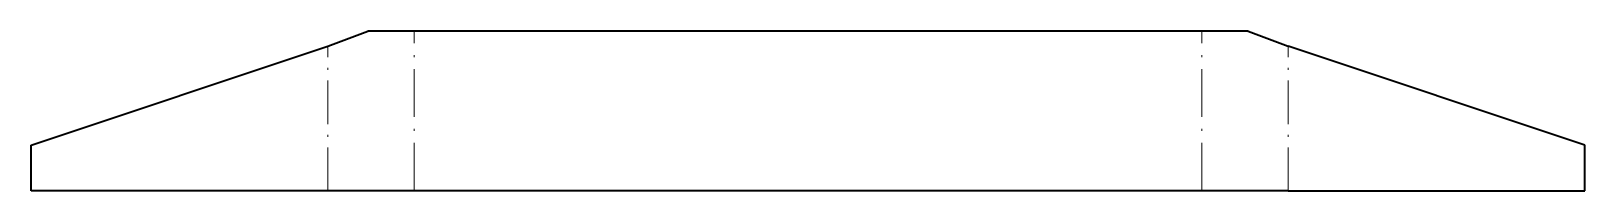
# Model space of a CAD drawing. Extents: x 70 to 206, y 106 to 120.
import ezdxf

# ---------------------------------------------------------------- set-up
doc = ezdxf.new("R2010")
doc.units = 0
doc.linetypes.add('DASHDOT', pattern=[18.5, 12, -3, 0.5, -3])

msp = doc.modelspace()

# ---------------------------------------------------------------- linework, layer by layer
at = {"color": 7, "lineweight": 35}
for p, q in [((95.67881, 118.345886), (99.182251, 119.679222)), ((103.220245, 119.679222), (99.182251, 119.679222)), ((172.220245, 119.679222), (103.220245, 119.679222)), ((176.25824, 119.679222), (172.220245, 119.679222)), ((176.25824, 119.679222), (179.761688, 118.345886)), ((69.678802, 109.679222), (95.67881, 118.345886)), ((205.761688, 109.679222), (179.761688, 118.345886)), ((69.678802, 105.679222), (69.678802, 109.679222)), ((205.761688, 105.679222), (205.761688, 109.679222)), ((95.67881, 105.679222), (69.678802, 105.679222)), ((103.220245, 105.679222), (95.67881, 105.679222)), ((172.220245, 105.679222), (103.220245, 105.679222)), ((179.761688, 105.679222), (172.220245, 105.679222)), ((179.761688, 105.679222), (205.761688, 105.679222))]:
    msp.add_line(p, q, dxfattribs=at)
at = {"color": 7, "linetype": 'DASHDOT', "lineweight": 13, "ltscale": 0.35}
for p, q in [((103.220245, 105.679222), (103.220245, 119.679222)), ((172.220245, 105.679222), (172.220245, 119.679222))]:
    msp.add_line(p, q, dxfattribs=at)
at = {"color": 7, "linetype": 'DASHDOT', "lineweight": 13, "ltscale": 0.316667}
for p, q in [((95.67881, 105.679222), (95.67881, 118.345886)), ((179.761688, 105.679222), (179.761688, 118.345886))]:
    msp.add_line(p, q, dxfattribs=at)

doc.saveas('drawing.dxf')
